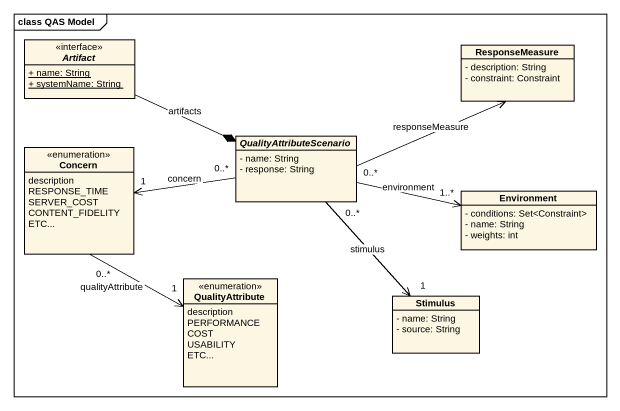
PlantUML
@startuml
mainframe class QAS Model
hide circle
hide empty members
skinparam classAttributeIconSize 0
interface "Artifact" as Artifact_ <<interface>> {
  {static} + name: String
  {static} + systemName: String
}
class ResponseMeasure {
  - description: String
  - constraint: Constraint
}
enum Concern {
  description
  RESPONSE_TIME
  SERVER_COST
  CONTENT_FIDELITY
  ETC...
}
abstract class QualityAttributeScenario {
  - name: String
  - response: String
}
class Environment {
  - conditions: Set<Constraint>
  - name: String
  - weights: int
}
enum QualityAttribute {
  description
  PERFORMANCE
  COST
  USABILITY
  ETC...
}
class Stimulus {
  - name: String
  - source: String
}
Artifact_ -right-* QualityAttributeScenario : artifacts
Concern "0..*" --> "1" QualityAttribute : qualityAttribute
QualityAttributeScenario -right-> ResponseMeasure : responseMeasure
QualityAttributeScenario "0..*" -left-> "1" Concern : concern
QualityAttributeScenario "0..*" --> "1" Stimulus : stimulus
Environment "1..*" <-left- "0..*" QualityAttributeScenario : environment
@enduml
